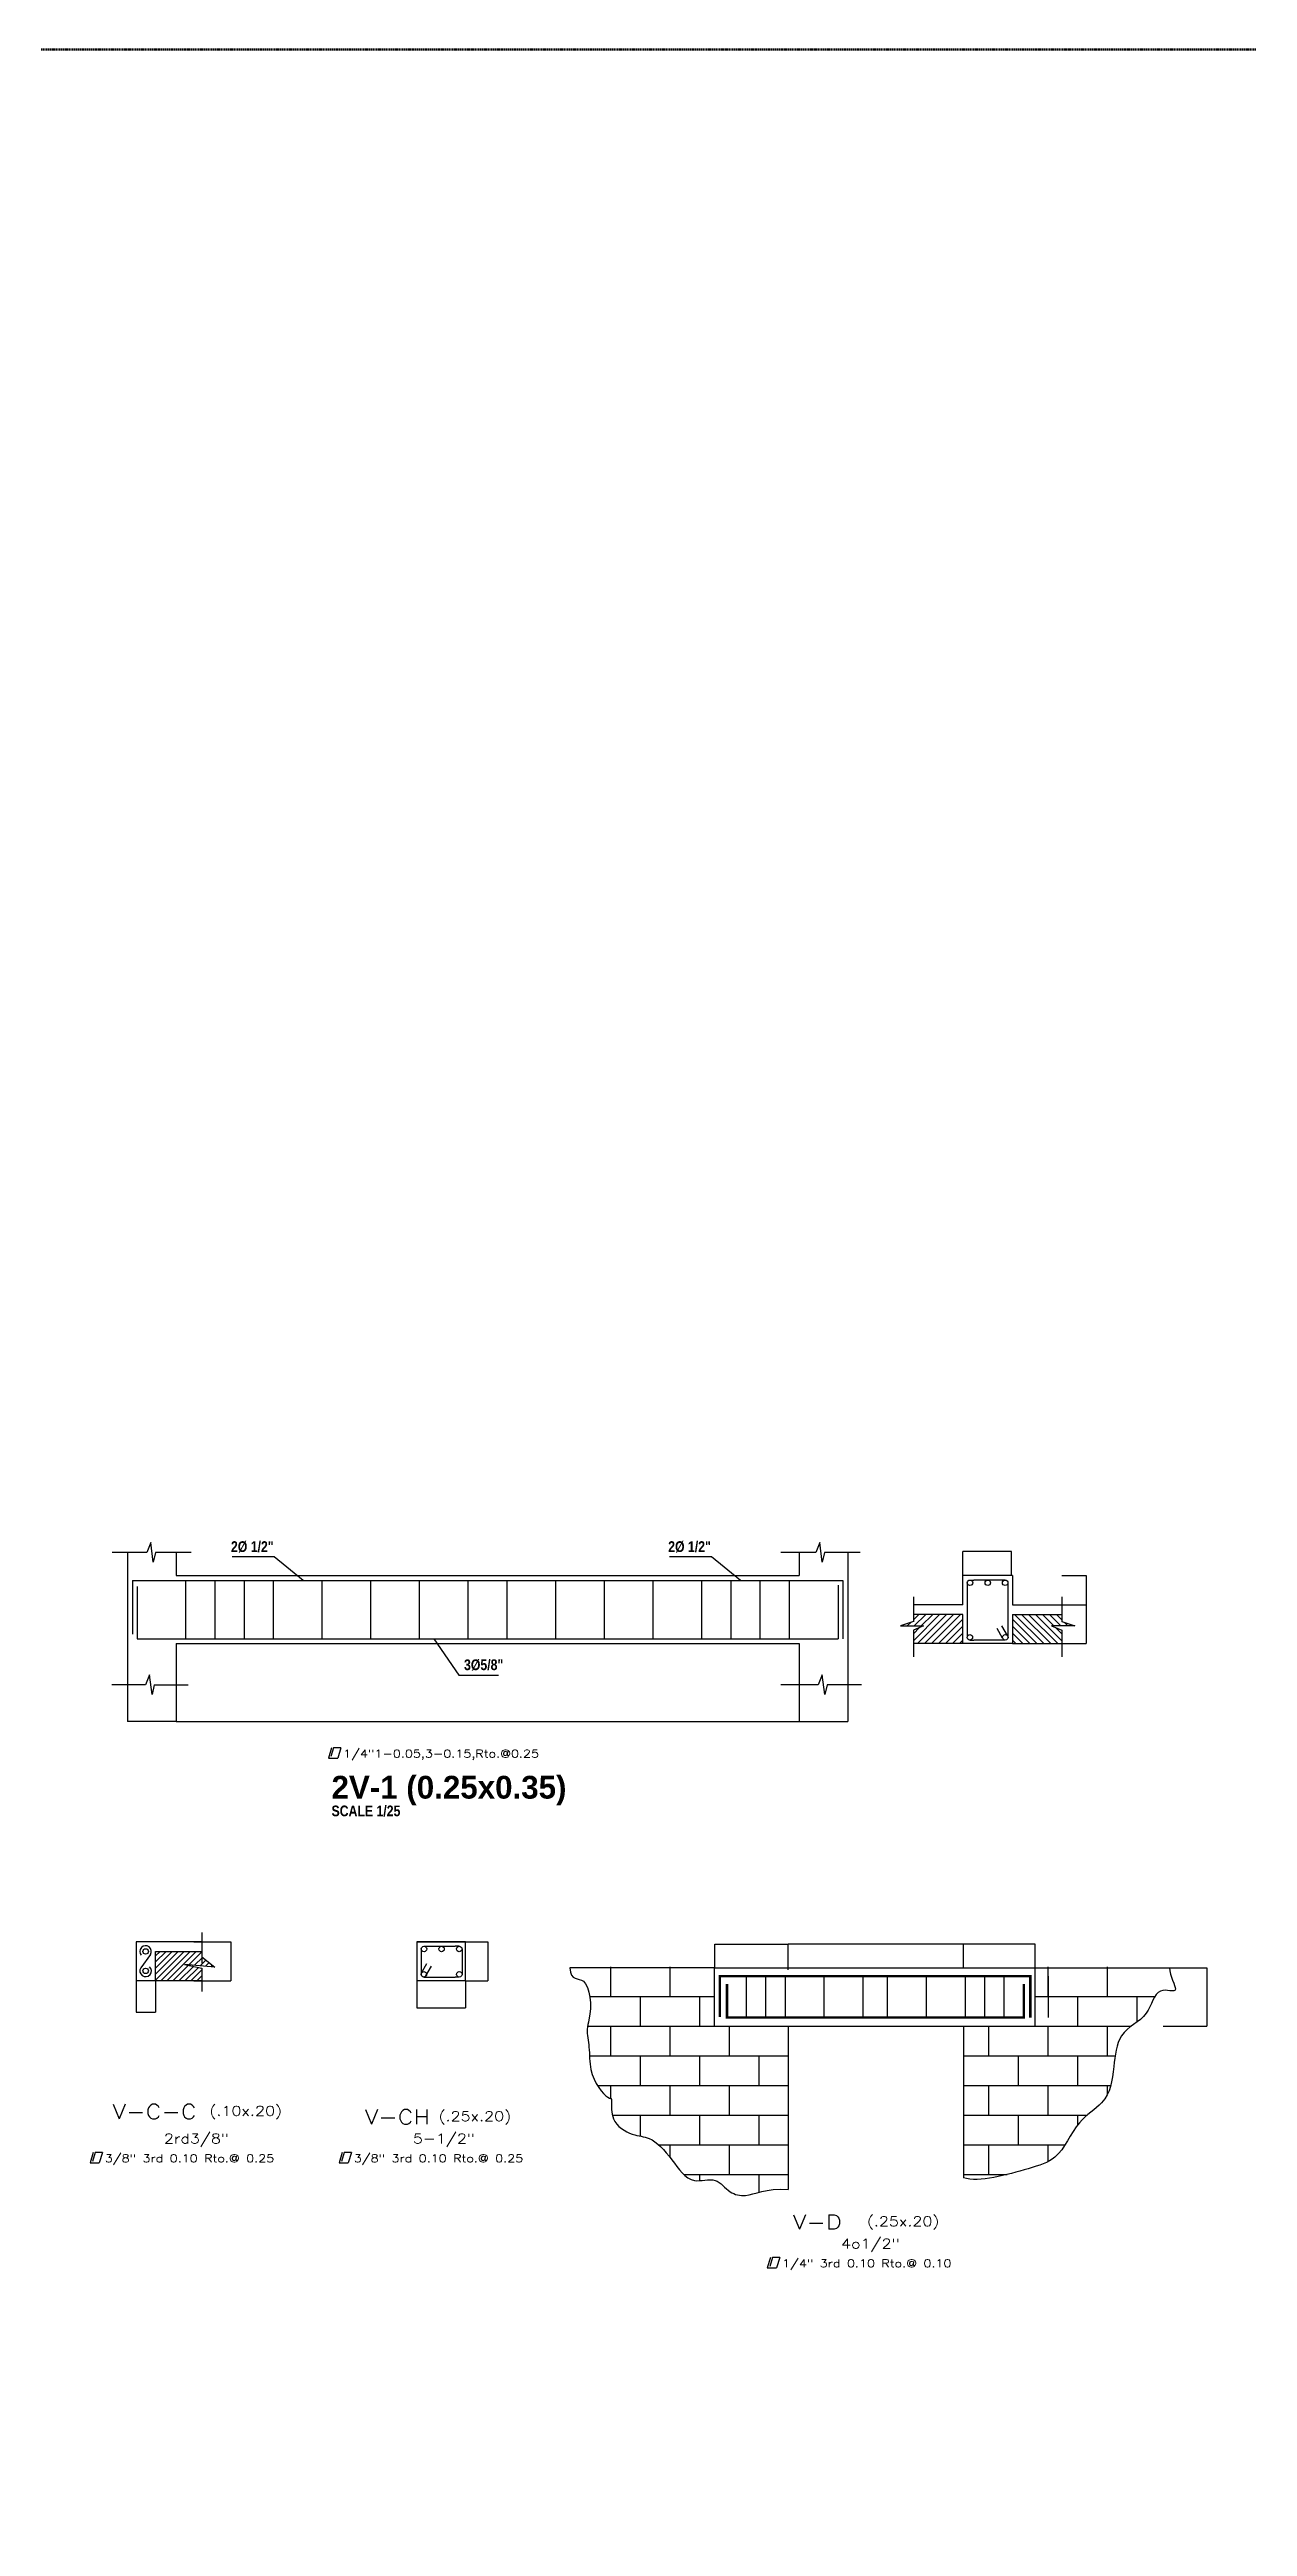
# Model space of a CAD drawing. Header units: millimetres. Extents: x -249630 to 95394, y -188036 to 109963.
# Drawn here: x 77235 to 83389, y -68533 to -55806 of the extents above; entities that cross this region are included whole.
import ezdxf

# ---------------------------------------------------------------- set-up
doc = ezdxf.new("R2010")
doc.units = ezdxf.units.MM
doc.header["$PDMODE"] = 2
doc.linetypes.add('ACAD_ISO04W100', pattern=[30, 24, -3, 0, -3])
doc.linetypes.add('DASHED2', pattern=[9.525, 6.35, -3.175])
for name, color, linetype in [('04', 4, 'Continuous'), ('05', 5, 'Continuous'), ('Layer1', 2, 'Continuous'), ('Layer2', 8, 'Continuous'), ('Layer3', 3, 'Continuous'), ('SOMBRA', 252, 'Continuous'), ('TEXTO1', 7, 'Continuous'), ('TEXTOS', 11, 'Continuous'), ('TITULOS', 180, 'Continuous'), ('Vanos', 2, 'Continuous'), ('VEREDA', 1, 'Continuous')]:
    doc.layers.add(name, color=color, linetype=linetype)
doc.styles.add('COTAS', font='arial.ttf', dxfattribs={"width": 1.1})
doc.styles.add('DESCRIPCION(E)', font='swisscbi.ttf', dxfattribs={"width": 1.1, "oblique": 15, "height": 0.15})
doc.styles.add('ROMANS', font='romans')
doc.styles.add('TITULOS(E)', font='swisscbi.ttf', dxfattribs={"oblique": 15, "height": 0.23})
doc.dimstyles.new('Copy of COTA1-25', dxfattribs={"dimscale": 0.25, "dimtxt": 0.22, "dimasz": 0.12, "dimexe": 0.08, "dimexo": 0.05, "dimgap": 0.076, "dimtad": 2, "dimtih": 1, "dimtoh": 1, "dimzin": 4, "dimdsep": 46, "dimtxsty": 'COTAS', "dimblk": 'ARCHTICK', "dimcen": -0.1, "dimclrd": 141, "dimclre": 141, "dimclrt": 11, "dimadec": 0, "dimazin": 0, "dimtfac": 1, "dimtix": 1, "dimtmove": 1, "dimatfit": 3, "dimfxl": 1, "dimtolj": 1, "dimtzin": 0, "dimarcsym": 0})
doc.dimstyles.new('COTA1-25', dxfattribs={"dimscale": 0.25, "dimtxt": 0.22, "dimasz": 0.12, "dimexe": 0.08, "dimexo": 0.05, "dimgap": 0.076, "dimtad": 2, "dimzin": 4, "dimdsep": 46, "dimtxsty": 'COTAS', "dimblk": 'ARCHTICK', "dimcen": -0.1, "dimclrd": 141, "dimclre": 141, "dimclrt": 11, "dimadec": 0, "dimazin": 0, "dimtfac": 1, "dimtix": 1, "dimtmove": 1, "dimatfit": 3, "dimfxl": 1, "dimtolj": 1, "dimtzin": 0, "dimarcsym": 0})

# ---------------------------------------------------------------- blocks, each defined once
blk = doc.blocks.new('_ArchTick')
at = {"color": 0, "linetype": 'ByBlock', "const_width": 0.15}
blk.add_lwpolyline([(-0.5, -0.5), (0.5, 0.5)], dxfattribs=at)
blk = doc.blocks.new('*D453')
at = {"color": 141, "linetype": 'Continuous', "lineweight": -2, "transparency": 16777216}
for p, q in [((77680, -65729), (77680, -65891)), ((77780, -65729), (77780, -65891)), ((77680, -65891), (77780, -65891))]:
    blk.add_line(p, q, dxfattribs=at)
at = {"layer": 'Defpoints', "color": 0, "linetype": 'Continuous', "transparency": 16777216}
for p in [(77680, -65729), (77780, -65729), (77780, -65891)]:
    blk.add_point(p, dxfattribs=at)
at = {"color": 141, "linetype": 'Continuous', "lineweight": -2, "transparency": 16777216, "xscale": 0.03, "yscale": 0.03, "zscale": 0.03, "rotation": 180}
blk.add_blockref('_ArchTick', (77680, -65891), dxfattribs=at)
at = {"color": 141, "linetype": 'Continuous', "lineweight": -2, "transparency": 16777216, "xscale": 0.03, "yscale": 0.03, "zscale": 0.03}
blk.add_blockref('_ArchTick', (77780, -65891), dxfattribs=at)
at = {"color": 11, "linetype": 'Continuous', "transparency": 16777216, "insert": (77730, -65891), "char_height": 0.055, "attachment_point": 5, "style": 'COTAS'}
blk.add_mtext('\\A1;100.00', dxfattribs=at)
blk = doc.blocks.new('*D454')
at = {"color": 141, "linetype": 'Continuous', "lineweight": -2, "transparency": 16777216}
for p, q in [((77977, -65529), (78166, -65529)), ((78166, -65529), (78166, -65729)), ((77977, -65729), (78166, -65729))]:
    blk.add_line(p, q, dxfattribs=at)
at = {"layer": 'Defpoints', "color": 0, "linetype": 'Continuous', "transparency": 16777216}
for p in [(77977, -65529), (77977, -65729), (78166, -65729)]:
    blk.add_point(p, dxfattribs=at)
at = {"color": 141, "linetype": 'Continuous', "lineweight": -2, "transparency": 16777216, "xscale": 0.03, "yscale": 0.03, "zscale": 0.03}
for p, rotation in [((78166, -65529), 90), ((78166, -65729), 270)]:
    blk.add_blockref('_ArchTick', p, dxfattribs=dict(at, rotation=rotation))
at = {"color": 11, "linetype": 'Continuous', "transparency": 16777216, "insert": (78166, -65629), "char_height": 0.055, "attachment_point": 5, "style": 'COTAS'}
blk.add_mtext('\\A1;200.00', dxfattribs=at)
blk = doc.blocks.new('A$C38044ED6')
at = {"layer": 'TEXTO1', "ltscale": 0.2}
for p, q in [((0.032, 0.108), (0, 0)), ((0, 0), (0.095, 0)), ((0.052, 0.108), (0.025, 0.016)), ((0.127, 0.108), (0.052, 0.108)), ((0.127, 0.108), (0.095, 0))]:
    blk.add_line(p, q, dxfattribs=at)
blk = doc.blocks.new('*D456')
at = {"color": 141, "linetype": 'Continuous', "lineweight": -2, "transparency": 16777216}
for p, q in [((79372, -65529), (79487, -65529)), ((79487, -65529), (79487, -65729)), ((79372, -65729), (79487, -65729))]:
    blk.add_line(p, q, dxfattribs=at)
at = {"layer": 'Defpoints', "color": 0, "linetype": 'Continuous', "transparency": 16777216}
for p in [(79372, -65529), (79372, -65729), (79487, -65729)]:
    blk.add_point(p, dxfattribs=at)
at = {"color": 141, "linetype": 'Continuous', "lineweight": -2, "transparency": 16777216, "xscale": 0.03, "yscale": 0.03, "zscale": 0.03}
for p, rotation in [((79487, -65529), 90), ((79487, -65729), 270)]:
    blk.add_blockref('_ArchTick', p, dxfattribs=dict(at, rotation=rotation))
at = {"color": 11, "linetype": 'Continuous', "transparency": 16777216, "insert": (79488, -65629), "char_height": 0.055, "attachment_point": 5, "style": 'COTAS'}
blk.add_mtext('\\A1;199.99', dxfattribs=at)
blk = doc.blocks.new('*D457')
at = {"color": 141, "linetype": 'Continuous', "lineweight": -2, "transparency": 16777216}
for p, q in [((79122, -65729), (79122, -65869)), ((79372, -65729), (79372, -65869)), ((79122, -65869), (79372, -65869))]:
    blk.add_line(p, q, dxfattribs=at)
at = {"layer": 'Defpoints', "color": 0, "linetype": 'Continuous', "transparency": 16777216}
for p in [(79122, -65729), (79372, -65729), (79372, -65869)]:
    blk.add_point(p, dxfattribs=at)
at = {"color": 141, "linetype": 'Continuous', "lineweight": -2, "transparency": 16777216, "xscale": 0.03, "yscale": 0.03, "zscale": 0.03, "rotation": 180}
blk.add_blockref('_ArchTick', (79122, -65869), dxfattribs=at)
at = {"color": 141, "linetype": 'Continuous', "lineweight": -2, "transparency": 16777216, "xscale": 0.03, "yscale": 0.03, "zscale": 0.03}
blk.add_blockref('_ArchTick', (79372, -65869), dxfattribs=at)
at = {"color": 11, "linetype": 'Continuous', "transparency": 16777216, "insert": (79247, -65869), "char_height": 0.055, "attachment_point": 5, "style": 'COTAS'}
blk.add_mtext('\\A1;250.00', dxfattribs=at)
blk = doc.blocks.new('*D458')
at = {"layer": 'Defpoints', "color": 0, "transparency": 16777216}
for p in [(81030, -65541), (81030, -65550), (81930, -65648)]:
    blk.add_point(p, dxfattribs=at)
at = {"layer": 'Layer1', "color": 141, "lineweight": -2, "transparency": 16777216}
for p, q in [((81030, -65550), (81030, -65541)), ((81930, -65541), (81030, -65541)), ((81930, -65648), (81930, -65541))]:
    blk.add_line(p, q, dxfattribs=at)
at = {"layer": 'Layer1', "color": 141, "lineweight": -2, "transparency": 16777216, "xscale": 0.03, "yscale": 0.03, "zscale": 0.03, "rotation": 180}
blk.add_blockref('_ArchTick', (81030, -65541), dxfattribs=at)
at = {"layer": 'Layer1', "color": 141, "lineweight": -2, "transparency": 16777216, "xscale": 0.03, "yscale": 0.03, "zscale": 0.03}
blk.add_blockref('_ArchTick', (81930, -65541), dxfattribs=at)
at = {"layer": 'Layer1', "color": 11, "transparency": 16777216, "insert": (81480, -65541), "char_height": 0.055, "attachment_point": 5, "style": 'COTAS'}
blk.add_mtext('\\A1;0.90', dxfattribs=at)
blk = doc.blocks.new('*D459')
at = {"color": 141, "linetype": 'Continuous', "lineweight": -2, "transparency": 16777216}
for p, q in [((81930, -65663), (81930, -65541)), ((82298, -65541), (81930, -65541)), ((82298, -65663), (82298, -65541))]:
    blk.add_line(p, q, dxfattribs=at)
at = {"layer": 'Defpoints', "color": 0, "linetype": 'Continuous', "transparency": 16777216}
for p in [(81930, -65541), (81930, -65663), (82298, -65663)]:
    blk.add_point(p, dxfattribs=at)
at = {"color": 141, "linetype": 'Continuous', "lineweight": -2, "transparency": 16777216, "xscale": 0.03, "yscale": 0.03, "zscale": 0.03, "rotation": 180}
blk.add_blockref('_ArchTick', (81930, -65541), dxfattribs=at)
at = {"color": 141, "linetype": 'Continuous', "lineweight": -2, "transparency": 16777216, "xscale": 0.03, "yscale": 0.03, "zscale": 0.03}
blk.add_blockref('_ArchTick', (82298, -65541), dxfattribs=at)
at = {"color": 11, "linetype": 'Continuous', "transparency": 16777216, "insert": (82114, -65541), "char_height": 0.055, "attachment_point": 5, "style": 'COTAS'}
blk.add_mtext('\\A1;0.40', dxfattribs=at)
blk = doc.blocks.new('*D460')
at = {"color": 141, "linetype": 'Continuous', "lineweight": -2, "transparency": 16777216}
for p, q in [((80652, -65663), (80652, -65541)), ((80652, -65541), (81030, -65541)), ((81030, -65673), (81030, -65541))]:
    blk.add_line(p, q, dxfattribs=at)
at = {"layer": 'Defpoints', "color": 0, "linetype": 'Continuous', "transparency": 16777216}
for p in [(81030, -65541), (80652, -65663), (81030, -65673)]:
    blk.add_point(p, dxfattribs=at)
at = {"color": 141, "linetype": 'Continuous', "lineweight": -2, "transparency": 16777216, "xscale": 0.03, "yscale": 0.03, "zscale": 0.03, "rotation": 180}
blk.add_blockref('_ArchTick', (80652, -65541), dxfattribs=at)
at = {"color": 141, "linetype": 'Continuous', "lineweight": -2, "transparency": 16777216, "xscale": 0.03, "yscale": 0.03, "zscale": 0.03}
blk.add_blockref('_ArchTick', (81030, -65541), dxfattribs=at)
at = {"color": 11, "linetype": 'Continuous', "transparency": 16777216, "insert": (80841, -65541), "char_height": 0.055, "attachment_point": 5, "style": 'COTAS'}
blk.add_mtext('\\A1;0.40', dxfattribs=at)
blk = doc.blocks.new('*D461')
at = {"color": 141, "linetype": 'Continuous', "lineweight": -2, "transparency": 16777216}
for p, q in [((82989, -65663), (83180, -65663)), ((83180, -65663), (83180, -65963)), ((82956, -65963), (83180, -65963))]:
    blk.add_line(p, q, dxfattribs=at)
at = {"layer": 'Defpoints', "color": 0, "linetype": 'Continuous', "transparency": 16777216}
for p in [(82989, -65663), (82956, -65963), (83180, -65963)]:
    blk.add_point(p, dxfattribs=at)
at = {"color": 141, "linetype": 'Continuous', "lineweight": -2, "transparency": 16777216, "xscale": 0.03, "yscale": 0.03, "zscale": 0.03}
for p, rotation in [((83180, -65663), 90), ((83180, -65963), 270)]:
    blk.add_blockref('_ArchTick', p, dxfattribs=dict(at, rotation=rotation))
at = {"color": 11, "linetype": 'Continuous', "transparency": 16777216, "insert": (83180, -65813), "char_height": 0.055, "attachment_point": 5, "style": 'COTAS'}
blk.add_mtext('\\A1;299.83', dxfattribs=at)
blk = doc.blocks.new('*D500')
at = {"color": 141, "linetype": 'Continuous', "lineweight": -2, "transparency": 16777216}
for p, q in [((81927, -63647), (81927, -63523)), ((82177, -63523), (81927, -63523)), ((82177, -63647), (82177, -63523))]:
    blk.add_line(p, q, dxfattribs=at)
at = {"layer": 'Defpoints', "color": 0, "linetype": 'Continuous', "transparency": 16777216}
for p in [(81927, -63523), (81927, -63647), (82177, -63647)]:
    blk.add_point(p, dxfattribs=at)
at = {"color": 141, "linetype": 'Continuous', "lineweight": -2, "transparency": 16777216, "xscale": 0.03, "yscale": 0.03, "zscale": 0.03, "rotation": 180}
blk.add_blockref('_ArchTick', (81927, -63523), dxfattribs=at)
at = {"color": 141, "linetype": 'Continuous', "lineweight": -2, "transparency": 16777216, "xscale": 0.03, "yscale": 0.03, "zscale": 0.03}
blk.add_blockref('_ArchTick', (82177, -63523), dxfattribs=at)
at = {"color": 11, "linetype": 'Continuous', "transparency": 16777216, "insert": (82052, -63523), "char_height": 0.055, "attachment_point": 5, "style": 'COTAS'}
blk.add_mtext('\\A1;250.00', dxfattribs=at)
blk = doc.blocks.new('*D507')
at = {"color": 141, "linetype": 'Continuous', "lineweight": -2, "transparency": 16777216}
for p, q in [((77886, -64205), (77886, -64397)), ((81086, -64171), (81086, -64397)), ((77886, -64397), (81086, -64397))]:
    blk.add_line(p, q, dxfattribs=at)
at = {"layer": 'Defpoints', "color": 0, "linetype": 'Continuous', "transparency": 16777216}
for p in [(77886, -64205), (81086, -64171), (81086, -64397)]:
    blk.add_point(p, dxfattribs=at)
at = {"color": 141, "linetype": 'Continuous', "lineweight": -2, "transparency": 16777216, "xscale": 0.03, "yscale": 0.03, "zscale": 0.03, "rotation": 180}
blk.add_blockref('_ArchTick', (77886, -64397), dxfattribs=at)
at = {"color": 141, "linetype": 'Continuous', "lineweight": -2, "transparency": 16777216, "xscale": 0.03, "yscale": 0.03, "zscale": 0.03}
blk.add_blockref('_ArchTick', (81086, -64397), dxfattribs=at)
at = {"color": 11, "linetype": 'Continuous', "transparency": 16777216, "insert": (79486, -64397), "char_height": 0.055, "attachment_point": 5, "style": 'COTAS'}
blk.add_mtext('\\A1;3200.00', dxfattribs=at)
blk = doc.blocks.new('*D508')
at = {"color": 141, "linetype": 'Continuous', "lineweight": -2, "transparency": 16777216}
for p, q in [((77636, -64208), (77636, -64397)), ((77886, -64208), (77886, -64397)), ((77886, -64397), (77636, -64397))]:
    blk.add_line(p, q, dxfattribs=at)
at = {"layer": 'Defpoints', "color": 0, "linetype": 'Continuous', "transparency": 16777216}
for p in [(77636, -64208), (77886, -64208), (77636, -64397)]:
    blk.add_point(p, dxfattribs=at)
at = {"color": 141, "linetype": 'Continuous', "lineweight": -2, "transparency": 16777216, "xscale": 0.03, "yscale": 0.03, "zscale": 0.03, "rotation": 180}
blk.add_blockref('_ArchTick', (77636, -64397), dxfattribs=at)
at = {"color": 141, "linetype": 'Continuous', "lineweight": -2, "transparency": 16777216, "xscale": 0.03, "yscale": 0.03, "zscale": 0.03}
blk.add_blockref('_ArchTick', (77886, -64397), dxfattribs=at)
at = {"color": 11, "linetype": 'Continuous', "transparency": 16777216, "insert": (77761, -64397), "char_height": 0.055, "attachment_point": 5, "style": 'COTAS'}
blk.add_mtext('\\A1;250.00', dxfattribs=at)
blk = doc.blocks.new('*D509')
at = {"color": 141, "linetype": 'Continuous', "lineweight": -2, "transparency": 16777216}
for p, q in [((81336, -64208), (81336, -64397)), ((81086, -64397), (81086, -64397)), ((81086, -64397), (81336, -64397))]:
    blk.add_line(p, q, dxfattribs=at)
at = {"layer": 'Defpoints', "color": 0, "linetype": 'Continuous', "transparency": 16777216}
for p in [(81336, -64208), (81086, -64397), (81336, -64397)]:
    blk.add_point(p, dxfattribs=at)
at = {"color": 141, "linetype": 'Continuous', "lineweight": -2, "transparency": 16777216, "xscale": 0.03, "yscale": 0.03, "zscale": 0.03, "rotation": 180}
blk.add_blockref('_ArchTick', (81086, -64397), dxfattribs=at)
at = {"color": 141, "linetype": 'Continuous', "lineweight": -2, "transparency": 16777216, "xscale": 0.03, "yscale": 0.03, "zscale": 0.03}
blk.add_blockref('_ArchTick', (81336, -64397), dxfattribs=at)
at = {"color": 11, "linetype": 'Continuous', "transparency": 16777216, "insert": (81211, -64397), "char_height": 0.055, "attachment_point": 5, "style": 'COTAS'}
blk.add_mtext('\\A1;250.00', dxfattribs=at)
blk = doc.blocks.new('*D510')
at = {"color": 141, "linetype": 'Continuous', "lineweight": -2, "transparency": 16777216}
for p, q in [((82436, -63647), (82561, -63647)), ((82561, -63647), (82561, -63797)), ((82435, -63797), (82561, -63797))]:
    blk.add_line(p, q, dxfattribs=at)
at = {"layer": 'Defpoints', "color": 0, "linetype": 'Continuous', "transparency": 16777216}
for p in [(82436, -63647), (82435, -63797), (82561, -63797)]:
    blk.add_point(p, dxfattribs=at)
at = {"color": 141, "linetype": 'Continuous', "lineweight": -2, "transparency": 16777216, "xscale": 0.03, "yscale": 0.03, "zscale": 0.03}
for p, rotation in [((82561, -63647), 90), ((82561, -63797), 270)]:
    blk.add_blockref('_ArchTick', p, dxfattribs=dict(at, rotation=rotation))
at = {"color": 11, "linetype": 'Continuous', "transparency": 16777216, "insert": (82561, -63722), "char_height": 0.055, "attachment_point": 5, "style": 'COTAS'}
blk.add_mtext('\\A1;150.00', dxfattribs=at)
blk = doc.blocks.new('*D511')
at = {"color": 141, "linetype": 'Continuous', "lineweight": -2, "transparency": 16777216}
for p, q in [((82435, -63797), (82561, -63797)), ((82561, -63797), (82561, -63997)), ((82435, -63997), (82561, -63997))]:
    blk.add_line(p, q, dxfattribs=at)
at = {"layer": 'Defpoints', "color": 0, "linetype": 'Continuous', "transparency": 16777216}
for p in [(82435, -63797), (82435, -63997), (82561, -63997)]:
    blk.add_point(p, dxfattribs=at)
at = {"color": 141, "linetype": 'Continuous', "lineweight": -2, "transparency": 16777216, "xscale": 0.03, "yscale": 0.03, "zscale": 0.03}
for p, rotation in [((82561, -63797), 90), ((82561, -63997), 270)]:
    blk.add_blockref('_ArchTick', p, dxfattribs=dict(at, rotation=rotation))
at = {"color": 11, "linetype": 'Continuous', "transparency": 16777216, "insert": (82561, -63897), "char_height": 0.055, "attachment_point": 5, "style": 'COTAS'}
blk.add_mtext('\\A1;200.00', dxfattribs=at)

msp = doc.modelspace()

# ---------------------------------------------------------------- hatches: boundary and pattern name
at = {"linetype": 'Continuous'}
h = msp.add_hatch(dxfattribs=at)
h.set_pattern_fill('ANSI31', color=1, scale=175, style=0)
h.set_pattern_definition([(45, (-264134.926, -94012.283), (-15.4679608, 15.4679608), [])])
h.paths.add_polyline_path([(77928.908, -65645.389), (78084.445, -65658.895), (78017.785, -65607.064), (78017.785, -65578.69), (77780.098, -65578.69), (77780.098, -65728.69), (78017.785, -65728.69), (78017.785, -65664.906)])
at = {"layer": 'VEREDA'}
h = msp.add_hatch(dxfattribs=at)
h.set_pattern_fill('ANSI31', color=256, scale=8, style=0)
h.set_pattern_definition([(45, (-107729.383, -287473.35), (-17.9605122, 17.9605122), [])])
h.paths.add_polyline_path([(81926.846, -63847.035), (81672.863, -63847.035), (81672.863, -63883.603), (81606.203, -63905.435), (81725.273, -63905.668), (81672.863, -63927.477), (81672.863, -63997.035), (81926.846, -63997.035)])
h = msp.add_hatch(dxfattribs=at)
h.set_pattern_fill('ANSI31', color=256, scale=8, style=0)
h.set_pattern_definition([(135, (271837.679, -287473.35), (17.9605122, 17.9605122), [])])
h.paths.add_polyline_path([(82181.45, -63847.035), (82435.432, -63847.035), (82435.432, -63883.603), (82502.093, -63905.435), (82383.022, -63905.668), (82435.432, -63927.477), (82435.432, -63997.035), (82181.45, -63997.035)])

# ---------------------------------------------------------------- linework, layer by layer
at = {"color": 1, "lineweight": -2}
for p, q in [((77754.936, -63477.061), (77734.171, -63528.778)), ((77767.507, -63578.97), (77754.936, -63477.061)), ((81191.677, -63477.061), (81170.912, -63528.778)), ((81204.249, -63578.97), (81191.677, -63477.061)), ((77734.171, -63528.778), (77555.834, -63528.778)), ((77779.309, -63528.778), (77767.507, -63578.97)), ((77961.967, -63528.778), (77779.309, -63528.778)), ((81170.912, -63528.778), (80992.576, -63528.778)), ((81216.05, -63528.778), (81204.249, -63578.97)), ((81398.709, -63528.778), (81216.05, -63528.778)), ((81672.863, -63757.263), (81672.863, -63885.681)), ((82435.432, -63757.263), (82435.432, -63885.681)), ((81672.863, -63883.603), (81606.203, -63905.435)), ((82435.432, -63883.603), (82502.093, -63905.435)), ((81606.203, -63905.435), (81725.273, -63905.668)), ((81725.273, -63905.668), (81672.863, -63927.477)), ((82502.093, -63905.435), (82383.022, -63905.668)), ((82383.022, -63905.668), (82435.432, -63927.477)), ((77728.007, -64208.194), (77554.436, -64208.194)), ((77748.772, -64156.477), (77728.007, -64208.194)), ((77761.344, -64258.386), (77748.772, -64156.477)), ((77773.145, -64208.194), (77761.344, -64258.386)), ((81183.939, -64208.194), (80991.178, -64208.194)), ((81204.703, -64156.477), (81183.939, -64208.194)), ((81217.275, -64258.386), (81204.703, -64156.477)), ((81229.076, -64208.194), (81217.275, -64258.386)), ((81405.97, -64208.194), (81229.076, -64208.194)), ((78017.785, -65480.724), (78017.785, -65639.141)), ((78084.445, -65658.895), (77928.908, -65645.389)), ((77928.908, -65645.389), (78017.785, -65664.906)), ((78017.785, -65607.064), (78084.445, -65658.895)), ((78017.785, -65664.906), (78017.785, -65784.26))]:
    msp.add_line(p, q, dxfattribs=at)
at = {"color": 2, "linetype": 'Continuous', "lineweight": -2, "ltscale": 0.18}
for p, q in [((77885.875, -63647.035), (81085.875, -63647.035)), ((82181.45, -63647.035), (81926.846, -63647.035)), ((81926.846, -63797.035), (81926.846, -63647.035)), ((82181.45, -63647.035), (82181.45, -63797.035)), ((81926.846, -63797.035), (81672.863, -63797.035)), ((81926.846, -63847.035), (81672.863, -63847.035)), ((81926.846, -63997.035), (81926.846, -63847.035)), ((82181.45, -63797.035), (82435.432, -63797.035)), ((82181.45, -63847.035), (82435.432, -63847.035)), ((82181.45, -63847.035), (82181.45, -63997.035)), ((77885.875, -63997.035), (81085.875, -63997.035)), ((82181.45, -63997.035), (81926.846, -63997.035)), ((82131.446, -63968.101), (82103.636, -63918.831)), ((82155.942, -63955.542), (82127.248, -63904.706)), ((77680.098, -65528.69), (77680.098, -65728.69)), ((78017.785, -65528.69), (77680.098, -65528.69)), ((79121.83, -65528.69), (79371.83, -65528.69)), ((79121.83, -65528.69), (79121.83, -65728.682)), ((79371.83, -65528.69), (79121.83, -65528.69)), ((79371.83, -65728.682), (79371.83, -65528.69)), ((77780.098, -65728.69), (77780.098, -65578.69)), ((77780.098, -65578.69), (78017.785, -65578.69)), ((79144.242, -65691.683), (79172.936, -65640.847)), ((79168.738, -65704.242), (79196.548, -65654.972)), ((77680.098, -65728.69), (77780.098, -65728.69)), ((79121.83, -65728.682), (79371.83, -65728.682))]:
    msp.add_line(p, q, dxfattribs=at)
at = {"color": 5, "linetype": 'Continuous', "lineweight": -2, "ltscale": 0.18}
for p, q in [((81949.595, -63684.196), (81949.595, -63961.689)), ((81963.127, -63670.196), (81984.016, -63670.196)), ((82144.906, -63670.196), (81984.016, -63670.196)), ((82158.906, -63684.196), (82158.906, -63966.653)), ((81963.258, -63978.739), (81984.148, -63978.739)), ((82145.037, -63978.739), (81984.148, -63978.739)), ((77753.928, -65593.933), (77703.451, -65662.999)), ((79144.242, -65565.85), (79144.242, -65696.386)), ((79158.242, -65551.85), (79319.131, -65551.85)), ((79340.021, -65551.85), (79319.131, -65551.85)), ((79354.021, -65565.85), (79354.021, -65696.386)), ((79158.242, -65710.386), (79319.131, -65710.386)), ((79340.021, -65710.386), (79319.131, -65710.386))]:
    msp.add_line(p, q, dxfattribs=at)
at = {"color": 1, "linetype": 'Continuous', "lineweight": -2, "ltscale": 0.2}
for p, q in [((81926.846, -63997.035), (81672.863, -63997.035)), ((82181.45, -63997.035), (82435.432, -63997.035))]:
    msp.add_line(p, q, dxfattribs=at)
at = {"color": 1, "linetype": 'ACAD_ISO04W100', "lineweight": -2, "ltscale": 0.2}
msp.add_line((77780.098, -65728.69), (78017.785, -65728.69), dxfattribs=at)
at = {"color": 2, "linetype": 'Continuous', "lineweight": -2, "ltscale": 0.18}
for points in [[(77635.875, -63528.778), (77635.875, -64208.194)], [(77885.875, -63528.778), (77885.875, -63647.035)], [(81085.875, -63528.778), (81085.875, -63647.035)], [(81335.875, -63528.778), (81335.875, -64208.194)], [(77885.875, -63997.035), (77885.875, -64208.194)], [(81085.875, -63997.035), (81085.875, -64208.194)], [(81085.875, -63997.035), (81085.875, -64208.194)]]:
    msp.add_lwpolyline(points, dxfattribs=at)
at = {"color": 1, "lineweight": -2}
for points in [[(81672.863, -63927.477), (81672.863, -64065.244)], [(82435.432, -63927.477), (82435.432, -64065.244)], [(77773.145, -64208.194), (77946.518, -64208.194)]]:
    msp.add_lwpolyline(points, dxfattribs=at)
at = {"color": 5, "linetype": 'Continuous', "lineweight": -2, "ltscale": 0.18}
for centre in [(81963.595, -63684.196), (82054.93, -63684.196), (82144.438, -63684.196), (81963.258, -63964.739), (82145.037, -63964.739), (77728.553, -65578.69), (77728.553, -65678.69), (79158.71, -65565.85), (79249.073, -65565.85), (79339.553, -65565.85), (79158.242, -65696.386), (79340.021, -65696.386)]:
    msp.add_circle(centre, 14, dxfattribs=at)
for centre, start, end in [((77728.553, -65578.69), 329.0072468, 221.3488109), ((77728.553, -65678.69), 147.9901758, 45.7889754)]:
    msp.add_arc(centre, 29.602, start, end, dxfattribs=at)
at = {"layer": '05', "linetype": 'Continuous', "lineweight": -2, "ltscale": 0.18}
msp.add_line((77660.875, -63672.035), (81310.875, -63672.035), dxfattribs=at)
for points in [[(77660.875, -63672.035), (77660.875, -63949.159)], [(77685.875, -63703.197), (77685.875, -63972.035), (81285.875, -63972.035)], [(81285.875, -63697.333), (81285.875, -63972.035)], [(81310.875, -63672.035), (81310.875, -63972.035)]]:
    msp.add_lwpolyline(points, dxfattribs=at)
at = {"layer": 'Defpoints'}
for p in [(78418.523, -63647.035), (78525.053, -63647.035)]:
    msp.add_point(p, dxfattribs=at)
at = {"layer": 'Layer2', "color": 1}
for p, q in [((80117.752, -65810.587), (80117.752, -65658.187)), ((80422.552, -65810.587), (80422.552, -65658.187)), ((82365.752, -65810.587), (82365.752, -65658.187)), ((82670.552, -65810.587), (82670.552, -65658.187)), ((80011.262, -65810.587), (80651.605, -65810.587)), ((80270.152, -65962.987), (80270.152, -65810.587)), ((80574.952, -65962.987), (80574.952, -65810.587)), ((82298.248, -65810.587), (82909.238, -65810.587)), ((82518.152, -65962.987), (82518.152, -65810.587)), ((82822.952, -65940.291), (82822.952, -65810.587)), ((79998.556, -65962.987), (80651.605, -65962.987)), ((80117.752, -66115.387), (80117.752, -65962.987)), ((80422.552, -66115.387), (80422.552, -65962.987)), ((80727.352, -66115.387), (80727.352, -65962.987)), ((82060.952, -66115.387), (82060.952, -65962.987)), ((82298.248, -65962.987), (82791.4, -65962.987)), ((82365.752, -66115.387), (82365.752, -65962.987)), ((82670.552, -66115.387), (82670.552, -65962.987)), ((80009.062, -66115.387), (81029.769, -66115.387)), ((80270.152, -66267.787), (80270.152, -66115.387)), ((80574.952, -66267.787), (80574.952, -66115.387)), ((80879.752, -66267.787), (80879.752, -66115.387)), ((81929.769, -66115.387), (82708.977, -66115.387)), ((82213.352, -66267.787), (82213.352, -66115.387)), ((82518.152, -66267.787), (82518.152, -66115.387)), ((80050.266, -66267.787), (81029.769, -66267.787)), ((80117.752, -66334.581), (80117.752, -66267.787)), ((80422.552, -66420.187), (80422.552, -66267.787)), ((80727.352, -66420.187), (80727.352, -66267.787)), ((81929.769, -66267.787), (82687.062, -66267.787)), ((82060.952, -66420.187), (82060.952, -66267.787)), ((82365.752, -66420.187), (82365.752, -66267.787)), ((80126.337, -66420.187), (81029.769, -66420.187)), ((80270.152, -66527.692), (80270.152, -66420.187)), ((80574.952, -66572.587), (80574.952, -66420.187)), ((80879.752, -66572.587), (80879.752, -66420.187)), ((81929.769, -66420.187), (82565.543, -66420.187)), ((82213.352, -66572.587), (82213.352, -66420.187)), ((82518.152, -66467.929), (82518.152, -66420.187)), ((80365.1, -66572.587), (81029.769, -66572.587)), ((80422.552, -66636.299), (80422.552, -66572.587)), ((80727.352, -66724.987), (80727.352, -66572.587)), ((81929.769, -66572.587), (82451.455, -66572.587)), ((82060.952, -66724.987), (82060.952, -66572.587)), ((82365.752, -66657.68), (82365.752, -66572.587)), ((80492.795, -66724.987), (81029.769, -66724.987)), ((80574.952, -66756.152), (80574.952, -66724.987)), ((80879.752, -66815.882), (80879.752, -66724.987)), ((81929.769, -66724.987), (82153.99, -66724.987))]:
    msp.add_line(p, q, dxfattribs=at)
at = {"layer": 'Layer2'}
for p, q in [((80651.605, -65662.987), (82298.248, -65662.987)), ((80651.605, -65962.987), (80651.605, -65662.987)), ((82298.248, -65962.987), (82298.248, -65662.987)), ((80815.117, -65918.533), (80815.117, -65705.769)), ((80915.117, -65918.533), (80915.117, -65705.769)), ((81015.117, -65918.533), (81015.117, -65705.769)), ((81215.117, -65918.533), (81215.117, -65705.769)), ((81415.117, -65918.533), (81415.117, -65705.769)), ((81539.768, -65918.533), (81539.768, -65705.769)), ((81739.768, -65918.533), (81739.768, -65705.769)), ((81939.768, -65918.533), (81939.768, -65705.769)), ((82039.768, -65918.533), (82039.768, -65705.769)), ((82139.768, -65918.533), (82139.768, -65705.769)), ((82366.944, -65918.533), (82366.944, -65705.769)), ((80651.605, -65962.987), (82298.248, -65962.987))]:
    msp.add_line(p, q, dxfattribs=at)
at = {"layer": 'Layer3'}
for points in [[(77935.875, -63972.035), (77935.875, -63672.035)], [(78085.875, -63972.035), (78085.875, -63672.035)], [(78235.875, -63972.035), (78235.875, -63672.035)], [(78385.875, -63972.035), (78385.875, -63672.035)], [(78635.875, -63972.035), (78635.875, -63672.035)], [(78885.875, -63972.035), (78885.875, -63672.035)], [(79135.875, -63972.035), (79135.875, -63672.035)], [(79385.875, -63972.035), (79385.875, -63672.035)], [(79585.875, -63972.035), (79585.875, -63672.035)], [(79835.875, -63972.035), (79835.875, -63672.035)], [(80085.875, -63972.035), (80085.875, -63672.035)], [(80335.875, -63972.035), (80335.875, -63672.035)], [(80585.875, -63972.035), (80585.875, -63672.035)], [(80735.875, -63972.035), (80735.875, -63672.035)], [(80885.875, -63972.035), (80885.875, -63672.035)], [(81035.875, -63972.035), (81035.875, -63672.035)]]:
    msp.add_lwpolyline(points, dxfattribs=at)
at = {"layer": 'SOMBRA', "color": 3, "linetype": 'DASHED2', "lineweight": 90}
msp.add_lwpolyline([(52280.3, -98829.085), (95026.507, -98829.085), (95026.507, -55805.993), (52280.3, -55805.993)], close=True, dxfattribs=at)
at = {"layer": 'Vanos', "color": 3, "linetype": 'Continuous'}
for p, q in [((80651.605, -65662.987), (79907.916, -65662.987)), ((82298.248, -65662.987), (82989.225, -65662.987)), ((81029.769, -65962.987), (81029.769, -66801.342)), ((81929.769, -65962.987), (81929.769, -66741.54))]:
    msp.add_line(p, q, dxfattribs=at)
at = {"layer": 'Vanos', "color": 15, "linetype": 'Continuous'}
msp.add_line((82670.552, -66312.678), (82670.552, -66267.787), dxfattribs=at)
at = {"layer": 'Vanos', "color": 3, "linetype": 'Continuous', "const_width": 12.5}
for points in [[(80678.003, -65915.162), (80678.003, -65705.769), (82273.507, -65705.769), (82273.507, -65918.533)], [(80715.117, -65745.413), (80715.117, -65918.533), (82239.768, -65918.533), (82239.768, -65745.117)]]:
    msp.add_lwpolyline(points, dxfattribs=at)
at = {"layer": 'Vanos', "color": 3, "linetype": 'Continuous'}
for points, knots in [([(79907.916, -65662.987), (79912.882, -65732.283), (80004.368, -65684.557), (80024.573, -65881.774), (79990.171, -65982.721), (80012.154, -66075.847), (80003.845, -66221.188), (80108.797, -66349.003), (80126.635, -66323.393), (80114.776, -66457.111), (80231.62, -66529.078), (80328.341, -66527.887), (80428.474, -66634.101), (80520.894, -66783.563), (80660.485, -66731.098), (80721.802, -66820.346), (80833.247, -66847.523), (80910.722, -66792.639), (81029.769, -66801.342)], [0.116653985, 0.116653985, 0.116653985, 0.116653985, 0.288890246, 0.522117178, 0.576816927, 0.654559218, 0.747708509, 0.917387011, 1.019134691, 1.104577642, 1.214021113, 1.312520303, 1.455208011, 1.581191497, 1.666354166, 1.743751521, 1.807591021, 1.926425953, 1.926425953, 1.926425953, 1.926425953]), ([(82989.225, -65662.987), (82989.131, -65704.889), (83057.4, -65813.825), (82919.524, -65742.842), (82882.375, -65931.09), (82724.724, -65976.279), (82697.882, -66201.042), (82684.463, -66343.421), (82496.504, -66456.871), (82435.031, -66643.324), (82233.377, -66703.605), (82010.003, -66768.493), (81929.769, -66741.54)], [0.169864335, 0.169864335, 0.169864335, 0.169864335, 0.281386982, 0.412916272, 0.559701006, 0.741781895, 0.891985071, 1.098015629, 1.229812209, 1.407946278, 1.526096571, 1.745834856, 1.745834856, 1.745834856, 1.745834856])]:
    msp.add_open_spline(points, degree=3, knots=knots, dxfattribs=at)

# ---------------------------------------------------------------- block references
at = {"color": 3, "linetype": 'Continuous', "xscale": 500, "yscale": 500, "zscale": 500}
for p in [(78667.795, -64585.679), (77443.197, -66665.344), (78722.416, -66665.344), (80922.427, -67205.222)]:
    msp.add_blockref('A$C38044ED6', p, dxfattribs=at)

# ---------------------------------------------------------------- texts
at = {"color": 2, "linetype": 'Continuous', "style": 'ROMANS', "width": 1.2}
for s, p in [('1/4"1-0.05,3-0.15,Rto.@0.25', (78743.607, -64582.012)), ('3/8" 3rd 0.10 Rto.@ 0.25', (77519.009, -66661.676)), ('3/8" 3rd 0.10 Rto.@ 0.25', (78798.228, -66661.676)), ('1/4" 3rd 0.10 Rto.@ 0.10', (80998.238, -67201.554))]:
    msp.add_text(s, height=40, dxfattribs=at).set_placement(p)
at = {"color": 5, "linetype": 'Continuous', "style": 'ROMANS', "width": 1.2}
for s, p in [('V-C-C', (77558.709, -66439.182)), ('V-CH', (78853.712, -66466.526)), ('V-D', (81053.723, -67006.405))]:
    msp.add_text(s, height=75, dxfattribs=at).set_placement(p)
at = {"color": 3, "linetype": 'Continuous', "style": 'ROMANS', "width": 1.2}
for s, p in [('(.10x.20)', (78056.432, -66423.109)), ('(.25x.20)', (79233.693, -66450.454)), ('2rd3/8" ', (77822.314, -66565.147)), ('5-1/2" ', (79101.532, -66565.147)), ('(.25x.20)', (81433.704, -66990.332)), ('4o1/2" ', (81301.543, -67105.025))]:
    msp.add_text(s, height=50, dxfattribs=at).set_placement(p)
at = {"layer": 'TEXTOS', "linetype": 'ByBlock', "style": 'DESCRIPCION(E)'}
for s, p in [('2%%C 1/2" ', (78167.07, -63525.953)), ('2%%C 1/2" ', (80413.224, -63525.953)), ('3%%C5/8"', (79364.358, -64133.074)), ('SCALE 1/25', (78683.613, -64883.971))]:
    msp.add_text(s, height=55, dxfattribs=at).set_placement(p)
at = {"layer": 'TITULOS', "linetype": 'ByBlock', "style": 'TITULOS(E)', "width": 1.2}
msp.add_text('2V-1 (0.25x0.35)', height=117, dxfattribs=at).set_placement((78683.613, -64793.272))

# ---------------------------------------------------------------- dimensions: what is measured, and where the dimension line sits
at = {"color": 2, "linetype": 'Continuous'}
dim = msp.add_linear_dim(base=(81926.846, -63523.222), p1=(82176.846, -63647.035), p2=(81926.846, -63647.035), angle=180, dimstyle='COTA1-25', dxfattribs=at)
dim.commit()
dim.dimension.update_dxf_attribs({"geometry": '*D500', "text_midpoint": (82051.846, -63523.222), "dimtype": 160})
for base, p1, p2, picture, middle in [((82561.199, -63797.035), (82435.665, -63647.035), (82435.432, -63797.035), '*D510', (82561.341, -63722.035)), ((82561.199, -63997.035), (82435.432, -63797.035), (82435.432, -63997.035), '*D511', (82561.344, -63897.035)), ((78165.774, -65728.69), (77976.559, -65528.69), (77976.559, -65728.69), '*D454', (78165.918, -65628.69)), ((79487.416, -65728.682), (79371.83, -65528.69), (79371.83, -65728.682), '*D456', (79487.558, -65628.686)), ((83180.317, -65962.987), (82989.225, -65663.156), (82956.332, -65962.987), '*D461', (83180.462, -65813.072))]:
    dim = msp.add_linear_dim(base=base, p1=p1, p2=p2, angle=90, dimstyle='Copy of COTA1-25', dxfattribs=at)
    dim.commit()
    dim.dimension.update_dxf_attribs({"geometry": picture, "text_midpoint": middle})
for base, p1, p2, dimstyle, picture, middle in [((77635.875, -64397.402), (77885.875, -64208.194), (77635.875, -64208.194), 'Copy of COTA1-25', '*D508', (77760.875, -64397.449)), ((81085.875, -64397.402), (77885.875, -64205.021), (81085.875, -64170.69), 'Copy of COTA1-25', '*D507', (79485.875, -64397.449)), ((81335.875, -64397.402), (81085.875, -64397.402), (81335.875, -64208.194), 'Copy of COTA1-25', '*D509', (81210.875, -64397.449)), ((77780.098, -65890.713), (77680.098, -65728.69), (77780.098, -65728.69), 'COTA1-25', '*D453', (77730.098, -65890.76)), ((79371.83, -65868.741), (79121.83, -65728.682), (79371.83, -65728.682), 'COTA1-25', '*D457', (79246.83, -65868.788))]:
    dim = msp.add_linear_dim(base=base, p1=p1, p2=p2, dimstyle=dimstyle, dxfattribs=at)
    dim.commit()
    dim.dimension.update_dxf_attribs({"geometry": picture, "text_midpoint": middle})
for base, p1, p2, picture, middle in [((81029.769, -65541.032), (80651.605, -65662.987), (81029.769, -65672.675), '*D460', (80840.687, -65540.985)), ((81929.769, -65541.032), (82298.248, -65662.987), (81929.769, -65662.987), '*D459', (82114.009, -65540.985))]:
    dim = msp.add_linear_dim(base=base, p1=p1, p2=p2, text='0.40', dimstyle='COTA1-25', dxfattribs=at)
    dim.commit()
    dim.dimension.update_dxf_attribs({"geometry": picture, "text_midpoint": middle})
at = {"layer": 'Layer1'}
dim = msp.add_linear_dim(base=(81029.769, -65541.032), p1=(81929.769, -65647.987), p2=(81029.769, -65549.883), text='0.90', dimstyle='COTA1-25', dxfattribs=at)
dim.commit()
dim.dimension.update_dxf_attribs({"geometry": '*D458', "text_midpoint": (81479.769, -65540.985)})

# ---------------------------------------------------------------- leaders
at = {"layer": '04'}
for points in [[(78538.557, -63672.035), (78388.96, -63551.074), (78173.211, -63551.074)], [(80784.711, -63672.035), (80635.114, -63551.074), (80419.365, -63551.074)], [(79209.916, -63972.035), (79338.075, -64158.195), (79541.662, -64158.195)]]:
    msp.add_leader(points, dimstyle='Copy of COTA1-25', override={"dimgap": 0.076, "dimtad": 0}, dxfattribs=at)

doc.saveas('drawing.dxf')
